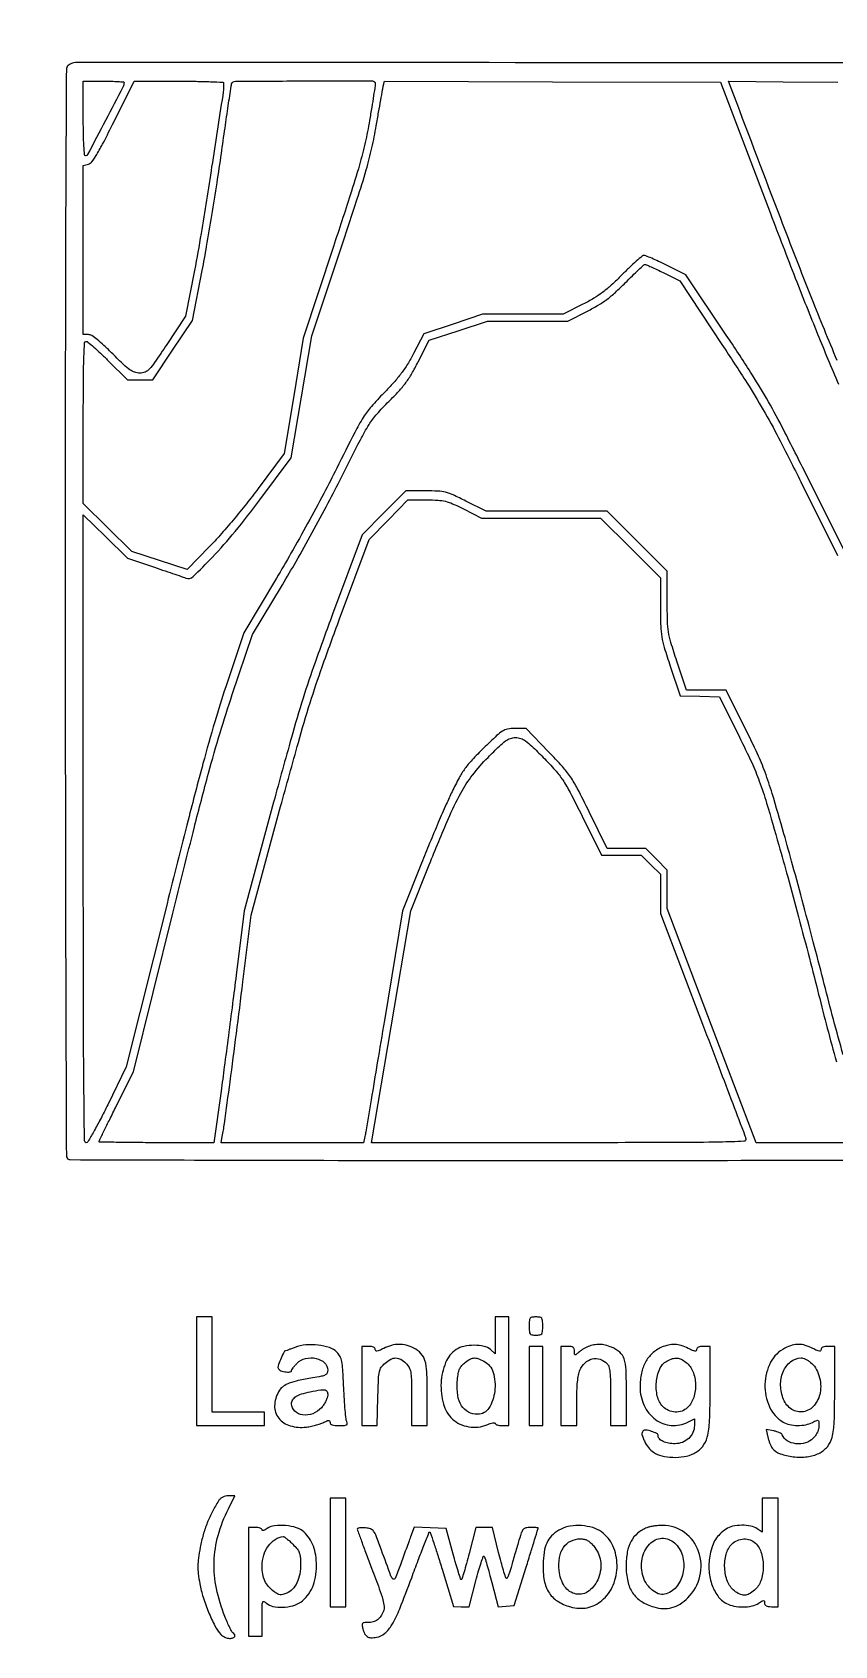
# Model space of a CAD drawing. Extents: x 56 to 1133, y 13 to 780.
# Drawn here: x 178.6 to 208.6, y 412.3 to 472.6 of the extents above; entities that cross this region are included whole.
import ezdxf

# ---------------------------------------------------------------- set-up
doc = ezdxf.new("R2010")
doc.units = 0
doc.header["$MEASUREMENT"] = 0

msp = doc.modelspace()

# ---------------------------------------------------------------- linework, layer by layer
for points in [[(563.623791, 746.280965, 0.000024), (512.7183, 748.668533, -0.000001), (459.121102, 751.17978, -0.000001), (407.844657, 753.582407, -0.000001), (364.322196, 755.62181, -0.000003), (342.098843, 756.663341), (304.216786, 758.439), (214.179413, 758.439, 0.000047), (168.586009, 758.434684, 0.000234), (142.920928, 758.417802, 0.000007), (124.182622, 758.396437, 0.198612), (124.04052, 758.33748, 0.198833), (123.941681, 758.098964, 0.000007), (123.932666, 727.145607, 0.000007), (123.924542, 696.192175, 0.198977), (124.02325, 695.95379, -0.195999), (124.063995, 695.856961, -0.000177), (124.091413, 693.332839, -0.001513), (124.114673, 690.224487, -0.000576), (124.129, 685.89062), (124.1505, 675.9117), (358.825898, 675.890535, 0.000017), (481.082405, 675.883684, 0.000096)], [(597.152773, 709.532732, 0.000001), (644.775909, 711.772814, 0.02038)], [(546.558755, 675.894767, 0.000001), (593.453206, 675.911769, 0.256594)], [(114.327922, 505.159407, 0.000001), (108.775481, 472.363282, 0.000003), (103.245268, 439.696851, 0.041949)], [(529.032925, 286.436984, -0.000002), (529.83462, 265.012438, -0.000004), (530.769888, 240.009811, -0.000003), (531.839084, 211.4154, 0.000001), (532.991169, 180.601107, 0.000001), (534.178651, 148.843697, 0.000001), (535.23949, 120.47627, 0.000003), (535.941746, 101.701946, 0.000115)], [(340.916813, 486.835527, -0.000001), (340.895598, 462.377991, -0.192633)], [(1130.14234, 577.288816, 0.000001), (1112.945079, 577.188951, 0.000111)], [(593.378593, 696.469297, 0.000002), (562.930092, 696.495285, 0.000139)], [(659.5416, 273.9771, -0.000009), (659.54438, 420.999454, -0.000183)], [(340.275612, 460.29304, 0.000001), (337.392807, 449.674757, 0.000025)], [(528.70788, 577.073614, 0.000003), (528.686579, 549.005158, 0.000159)], [(308.265541, 303.202231, -0.000001), (310.164009, 315.537643, -0.000018)], [(106.310938, 453.620174, 0.000122), (109.387108, 471.851108, -0.000089), (111.518689, 484.488959, -0.000149), (113.319169, 495.132832, -0.000001), (114.957787, 504.802168, -0.185562)], [(164.467775, 529.474699, 0.000085), (145.286579, 520.224962, 0.000141), (129.126223, 512.422972, 0.000002), (114.458015, 505.336203, 0.10741)], [(478.976143, 642.156178, 0.000003), (460.681715, 642.17741, 0.000206)], [(214.577504, 614.410292, 0.000003), (199.03491, 617.486587, 0.000206)], [(321.234872, 387.4257), (331.297936, 424.538048, 0.000031), (335.156582, 438.772108, 0.000051), (338.404975, 450.762803), (341.355812, 461.659591, 0.06621), (341.361, 461.698598, -0.413751), (341.380839, 461.718469, -0.000002), (350.38024, 461.732641, -0.000245), (360.291398, 461.743336, -0.000147), (372.064797, 461.7468), (402.768594, 461.7468), (402.891952, 461.30265, -0.001526), (403.232355, 460.06236, -0.000038), (404.771147, 454.386117, -0.000039), (407.3347, 444.924004, -0.000004), (413.387069, 422.577), (422.906997, 387.4257)], [(406.87465, 449.277685, 0.000002), (404.013931, 459.83339, 0.00469)], [(659.189342, 332.340905, -0.000015), (659.196643, 226.03005, -0.00003)], [(200.220583, 545.94649, 0.000004), (214.85255, 553.017731, 0.07872)], [(94.757333, 450.12354, 0.000006), (94.838584, 435.235459, 0.13789)], [(115.009415, 504.854257), (129.664983, 511.920604, -0.000029), (145.785607, 519.692178, -0.000018), (164.9277, 528.918162, 0.000102), (184.076715, 538.151455, 0.000169)], [(208.98498, 453.2445), (207.53202, 456.148104, 0.002921), (206.648573, 457.888119, 0.011319), (206.070444, 458.950704, 0.012674), (205.477052, 459.926705, 0.004362), (204.57094, 461.308704), (203.062819, 463.5657), (202.331066, 463.92525, 0.005343), (202.042998, 464.062992, 0.007522), (201.783018, 464.179182, 0.004718), (201.563117, 464.271071, 0.096896), (201.492939, 464.2848, 0.176714), (201.426568, 464.260586, 0.005688), (201.207125, 464.071584, 0.010328), (200.951885, 463.837099, 0.006917), (200.669332, 463.558957, -0.01148), (200.273528, 463.17638, -0.024619), (199.947796, 462.904119, -0.027147), (199.617875, 462.681922, -0.017434), (199.21354, 462.459157), (198.474981, 462.0852), (196.96916, 462.0852), (195.463339, 462.0852), (194.36602, 461.7211), (193.2687, 461.356999), (192.88303, 460.618078, -0.01803), (192.658601, 460.223456, -0.023309), (192.423452, 459.879566, -0.021337), (192.140881, 459.536525, -0.01187), (191.76943, 459.142128, 0.015977), (191.303044, 458.638715, 0.038902), (191.002102, 458.232418, 0.02201), (190.682811, 457.669215, 0.002375), (190.008831, 456.3324, -0.006141), (189.525441, 455.391311, -0.003535), (188.921366, 454.269235, -0.003532), (188.298668, 453.150734, -0.005896), (187.756955, 452.219458), (186.53775, 450.179217), (185.861429, 448.158658, 0.009157), (185.451352, 446.854661, 0.005479), (185.009478, 445.291029, 0.003757), (184.455505, 443.182655, 0.001208), (183.664789, 440.0469), (182.144471, 433.9557), (181.450304, 432.53865, -0.005851), (181.176281, 431.995452, -0.009298), (180.927774, 431.537858, -0.003783), (180.707712, 431.156762, -0.265904), (180.646268, 431.1216, -0.410968), (180.580405, 431.186737, -0.000433), (180.557748, 433.402097, -0.00201), (180.54052, 436.627311, -0.000331), (180.5364, 442.858263), (180.5364, 454.594926), (181.36125, 453.783259), (182.1861, 452.971593), (183.2013, 452.628129, -0.00064), (183.601004, 452.49233, -0.000866), (183.961999, 452.368468, -0.000581), (184.26473, 452.263618, -0.009523), (184.365314, 452.226488, 0.291362), (184.639171, 452.280395, 0.012692), (185.359966, 453.003162, 0.017977), (186.20662, 453.963246, 0.01102), (187.137547, 455.151142), (188.311694, 456.719384), (188.694798, 459.000442), (189.077902, 461.2815), (190.173874, 464.563561, 0.001949), (190.778488, 466.397946, 0.008581), (191.112219, 467.487112, 0.013765), (191.324304, 468.308657, 0.014212), (191.488357, 469.131961, -0.000698), (191.575146, 469.638587, -0.000943), (191.655139, 470.096512, -0.000634), (191.723495, 470.480665, -0.010318), (191.749282, 470.609192), (191.791695, 470.800083), (198.070451, 470.778392), (204.349206, 470.7567), (206.219067, 465.8499, 0.00219), (207.151278, 463.435475, 0.003325), (207.984772, 461.34563, 0.003737), (208.761615, 459.475055, 0.004493)], [(208.718039, 460.355952, -0.004917), (207.768553, 462.67661, -0.0034), (206.604867, 465.661523, -0.000991), (204.854027, 470.271747), (204.653856, 470.801993), (206.695035, 470.779347), (208.736215, 470.7567)], [(208.938658, 434.405402, -0.002739), (208.577137, 435.729723, -0.00283), (208.234144, 437.0436, 0.001833), (207.873269, 438.437345, 0.001284), (207.456955, 440.004864, 0.001295), (207.050419, 441.504341, 0.002704), (206.724495, 442.6695, 0.00281), (206.285986, 444.173026, 0.01534), (206.01943, 444.977173, 0.020602), (205.738508, 445.656806, 0.007807), (205.292873, 446.58225), (204.561859, 448.0416), (203.819645, 448.0416), (203.077432, 448.0416), (202.720316, 449.123655, -0.006754), (202.502563, 449.814668, -0.033113), (202.411053, 450.213458, -0.033104), (202.372981, 450.620883, -0.006748), (202.3632, 451.345581), (202.3632, 452.485451), (201.241116, 453.605225), (200.119032, 454.725), (197.855425, 454.725), (195.591819, 454.725), (194.8338, 455.1057, 0.009035), (194.356933, 455.334503, 0.045277), (194.077819, 455.432859, 0.049775), (193.797326, 455.474918, 0.012343), (193.332253, 455.4864), (192.588726, 455.4864), (191.774695, 454.66155), (190.960664, 453.8367), (189.856756, 450.8757, 0.003755), (189.199348, 449.071054, 0.009335), (188.753021, 447.738357, 0.007834), (188.314271, 446.261757, 0.001995), (187.650027, 443.8539), (186.547208, 439.7931), (186.248285, 437.382, -0.000914), (186.114455, 436.318462, -0.000629), (185.959088, 435.113795, -0.000634), (185.806677, 433.955144, -0.001296), (185.683548, 433.04625), (185.417733, 431.1216), (183.273166, 431.1216, -0.001894), (182.450834, 431.124716, -0.003159), (181.758566, 431.134336, -0.000402), (181.14596, 431.147214, -0.407836), (181.1286, 431.164957, -0.112879), (181.13604, 431.197494, -0.000371), (181.316721, 431.571194, -0.002034), (181.523508, 431.993688, -0.00127), (181.769013, 432.487006), (182.409426, 433.765698), (183.881366, 439.698099, -0.001171), (184.689622, 442.923314, -0.004445), (185.217232, 444.932665, -0.006796), (185.649607, 446.44048, -0.007727), (186.105621, 447.8724), (186.857937, 450.1143), (187.97938, 451.9755, 0.006583), (188.486781, 452.843249, 0.003561), (189.08947, 453.923679, 0.003546), (189.687602, 455.032706, 0.005585), (190.183614, 455.994, -0.002148), (190.891812, 457.389989, -0.02135), (191.215952, 457.960781, -0.040543), (191.512118, 458.358393, -0.018587), (191.957135, 458.8281, 0.012607), (192.329148, 459.211464, 0.026837), (192.592531, 459.529614, 0.027806), (192.814586, 459.866892, 0.014572), (193.054461, 460.3086), (193.461056, 461.1123), (194.552683, 461.47185), (195.644311, 461.8314), (197.144246, 461.8314), (198.644181, 461.8314), (199.38274, 462.20531, 0.017135), (199.781002, 462.424393, 0.026298), (200.10811, 462.643301, 0.024603), (200.425477, 462.906064, 0.012778), (200.796115, 463.26281, -0.004434), (201.059389, 463.524819, -0.006889), (201.291514, 463.745596, -0.002623), (201.493299, 463.930333, -0.186125), (201.534966, 463.9464, -0.102906), (201.57919, 463.937201, -0.002793), (201.76105, 463.856908, -0.005682), (201.974127, 463.758485, -0.003851), (202.214692, 463.641748), (202.830384, 463.337095), (204.408162, 460.955698, -0.003943), (205.345336, 459.516667, -0.011879), (205.95315, 458.515463, -0.011354), (206.527116, 457.462695, -0.003353), (207.358567, 455.8248), (208.731194, 453.0753)], [(312.264289, 329.18101, -0.000011), (314.752336, 345.3372)], [(209.626754, 431.1216), (207.656306, 431.1216), (205.685859, 431.1216), (204.022857, 435.49965), (202.359855, 439.8777), (202.361528, 440.593894), (202.3632, 441.310088), (201.96453, 441.714844), (201.565861, 442.1196), (200.841468, 442.1196), (200.117075, 442.1196), (199.442387, 443.49435, 0.005392), (199.010507, 444.350875, 0.029172), (198.744564, 444.798452, 0.03448), (198.447118, 445.179034, 0.009429), (197.926785, 445.73625), (197.085869, 446.6034), (196.668041, 446.6034, 0.042868), (196.397132, 446.58013, 0.097843), (196.206408, 446.506937, 0.048671), (195.987219, 446.337257, 0.004633), (195.498227, 445.867543, 0.01031), (195.065741, 445.426514, 0.031976), (194.800238, 445.105524, 0.033181), (194.583041, 444.759707, 0.011781), (194.317944, 444.238993, 0.008342), (194.105721, 443.777056, 0.002701), (193.806819, 443.086652, 0.002692), (193.482725, 442.315348, 0.003021), (193.179387, 441.5697), (192.46913, 439.7931), (191.789239, 435.69, -0.000209), (191.525193, 434.100619, -0.000321), (191.294968, 432.723845, -0.000104), (191.094552, 431.53156, -0.009176), (191.061352, 431.35425), (191.013356, 431.1216), (188.348456, 431.1216), (185.683556, 431.1216), (185.730675, 431.35425, 0.015953), (185.812466, 431.836732, 0.000833), (186.022977, 433.394095, 0.001357), (186.259339, 435.202331, 0.001126), (186.501358, 437.1282), (186.80928, 439.6239), (187.9127, 443.6847, -0.002007), (188.575516, 446.08586, -0.007752), (189.015928, 447.567925, -0.009228), (189.463393, 448.905589, -0.003773), (190.118352, 450.7065), (191.220583, 453.6675), (191.946778, 454.40775), (192.672972, 455.148), (193.374564, 455.148, -0.013364), (193.800759, 455.136606, -0.047015), (194.071799, 455.096359, -0.044806), (194.337087, 455.005217, -0.01135), (194.7492, 454.8096), (195.422244, 454.4712), (197.643738, 454.4712), (199.865232, 454.4712), (200.987316, 453.351425), (202.1094, 452.231651), (202.1094, 451.128195, 0.007244), (202.119565, 450.426607, 0.034056), (202.158613, 450.025562, 0.032904), (202.252214, 449.627474, 0.006467), (202.476191, 448.92742), (202.842983, 447.8301), (203.577203, 447.805639), (204.311424, 447.781177), (205.060419, 446.282839, -0.007529), (205.520779, 445.326155, -0.020849), (205.805933, 444.635876, -0.015352), (206.076505, 443.817631, -0.002634), (206.534053, 442.2465, -0.002905), (206.866297, 441.056695, -0.001484), (207.27027, 439.559393, -0.001475), (207.677458, 438.013867, -0.002215), (208.022746, 436.6629, 0.002933), (208.346077, 435.405367, 0.002889), (208.685727, 434.145389, 0.002839)]]:
    msp.add_lwpolyline(points, format="xyb")
for points in [[(179.96112, 471.37428, 0.1975), (179.903033, 471.235117, 0.000132), (179.881231, 467.02148, 0.00103), (179.864622, 461.196331, 0.000214), (179.860895, 450.96453, 0.00031), (179.866226, 443.170101, 0.000513), (179.881556, 436.590745, 0.00002), (179.901746, 430.645003, 0.141504), (179.929409, 430.550436, 0.25591), (180.043326, 430.487608, 0.00006), (186.24652, 430.470083, 0.000717), (194.979104, 430.458986, 0.00013), (211.208963, 430.465836), (242.4213, 430.4871), (242.442623, 450.866823, 0.000232), (242.448333, 460.689011, 0.000929), (242.437849, 466.705229, 0.000102), (242.420678, 471.218369, 0.173901), (242.368814, 471.361173, 0.223048), (242.11502, 471.480394, 0.00001), (211.17513, 471.487489, 0.00001), (180.248614, 471.493336, 0.198956)], [(191.4498, 470.704758, -0.037994), (191.444504, 470.635168, -0.000667), (191.386876, 470.26205, -0.001677), (191.31768, 469.827548, -0.001117), (191.235592, 469.330008, -0.014624), (191.072128, 468.502363, -0.01367), (190.857342, 467.666699, -0.008337), (190.515449, 466.543952, -0.001822), (189.887637, 464.6232), (188.75389, 461.1969), (188.40112, 459.0396), (188.04835, 456.8823), (187.070912, 455.571, -0.008203), (186.635294, 455.006171, -0.005992), (186.133786, 454.392736, -0.006056), (185.644382, 453.822706, -0.013282), (185.25327, 453.401288), (184.413067, 452.542876), (183.384183, 452.882352), (182.3553, 453.221829), (181.44585, 454.120022), (180.5364, 455.018214), (180.5364, 458.044107, -0.001404), (180.540777, 459.602858, -0.007484), (180.558302, 460.454175, -0.005241), (180.584061, 461.013339, -0.397756), (180.644018, 461.07, -0.17547), (180.711106, 461.045708, -0.005832), (180.930161, 460.858764, -0.010452), (181.185075, 460.626454, -0.007016), (181.467, 460.3509), (182.182364, 459.6318), (182.65751, 459.6318), (183.132656, 459.6318), (183.872827, 460.742921), (184.612999, 461.854043), (184.979873, 463.725071, 0.005251), (185.145358, 464.618631, 0.002452), (185.34192, 465.779597, 0.002429), (185.536246, 466.999601, 0.003398), (185.697188, 468.0918, -0.000686), (185.833934, 469.056044, -0.001073), (185.954537, 469.885452, -0.000276), (186.061865, 470.609847, -0.039871), (186.081159, 470.69325, -0.32535), (186.222118, 470.797033, -0.000854), (188.78259, 470.806894, -0.000815), (191.346462, 470.808211, -0.413887)], [(182.0592, 470.755705, -0.120106), (182.016269, 470.579562, -0.001024), (181.366113, 469.331281, -0.000545), (180.694698, 468.051998, -0.278478), (180.620502, 468.0072, -0.390457), (180.582818, 468.041921, -0.005402), (180.558824, 468.379392, -0.010533), (180.541684, 468.817409, -0.004511), (180.5364, 469.4031), (180.5364, 470.799), (181.2978, 470.799, -0.00533), (181.589751, 470.795888, -0.00887), (181.835539, 470.786282, -0.00313), (182.042888, 470.773189, -0.394053)], [(185.7816, 470.728104, -0.038059), (185.746231, 470.264123, -0.00058), (185.334146, 467.597507, -0.001578), (184.937419, 465.101693, -0.008131), (184.690881, 463.723844), (184.357488, 462.020788), (183.652494, 460.955318, -0.003348), (183.201489, 460.283525, -0.039086), (183.003911, 460.037219, -0.106263), (182.845025, 459.927379, -0.096804), (182.649532, 459.887724, -0.082045), (182.459041, 459.9178, -0.073998), (182.280777, 460.007914, -0.037113), (182.051114, 460.197449, -0.005962), (181.6362, 460.6047, 0.00873), (181.308314, 460.922987, 0.020763), (181.051048, 461.144814, 0.024569), (180.85119, 461.28777, 0.143928), (180.728618, 461.3238), (180.5364, 461.3238), (180.5364, 464.487129), (180.5364, 467.650457), (180.726795, 467.698243, 0.173933), (180.85419, 467.783602, 0.023293), (181.036638, 468.056403, 0.016485), (181.286794, 468.503697, 0.003822), (181.676666, 469.272515), (182.436143, 470.799), (184.108872, 470.799, -0.003972), (184.75027, 470.793904, -0.006617), (185.290236, 470.778174, -0.001753), (185.754211, 470.756879, -0.399826)], [(197.725679, 445.52475, -0.013163), (198.172513, 445.047811, -0.035295), (198.456138, 444.67928, -0.026117), (198.728984, 444.216952, -0.004686), (199.183736, 443.32515), (199.910741, 441.8658), (200.647318, 441.8658), (201.383896, 441.8658), (201.746648, 441.509786), (202.1094, 441.153771), (202.1094, 440.419349), (202.1094, 439.684927), (203.685084, 435.551313, -0.000293), (204.292091, 433.956093, -0.000465), (204.810126, 432.588459, -0.000096), (205.264739, 431.384186, -0.021741), (205.302351, 431.26965, -0.483424), (205.232038, 431.172558, -0.005551), (204.319833, 431.143071, -0.004935), (202.711137, 431.124825, -0.000368), (198.323906, 431.1216), (191.303878, 431.1216), (192.040485, 435.45735), (192.777091, 439.7931), (193.468608, 441.511053, -0.005043), (194.182422, 443.234017, -0.024448), (194.644401, 444.186152, -0.039078), (195.086731, 444.863145, -0.030538), (195.664571, 445.52475, -0.00576), (196.089302, 445.945173, -0.036471), (196.322571, 446.140012, -0.073425), (196.502813, 446.233019, -0.082634), (196.695, 446.265, -0.082641), (196.887193, 446.233015, -0.073389), (197.067482, 446.139994, -0.036457), (197.300835, 445.945141, -0.00576)], [(195.9336, 423.917488), (195.9336, 423.227576), (195.755341, 423.388738, 0.132449), (195.518045, 423.509786, 0.051836), (195.149359, 423.548552, 0.051289), (194.766281, 423.50961, 0.094915), (194.478404, 423.390247, 0.152215), (194.079403, 422.903209, 0.082841), (193.909879, 422.141353, 0.081528), (193.996203, 421.352925, 0.137783), (194.338716, 420.788708, 0.079321), (194.611073, 420.605145, 0.067973), (194.941846, 420.503186, 0.067025), (195.292414, 420.492871, 0.072965), (195.622582, 420.577214, -0.020799), (195.741899, 420.621336, -0.038578), (195.842238, 420.64541, -0.053415), (195.912625, 420.649047, -0.398166), (195.9336, 420.626883, 0.262853), (195.951042, 420.595997, 0.059138), (196.008154, 420.570183, 0.046655), (196.090165, 420.552435, 0.029979), (196.1874, 420.5466), (196.4412, 420.5466), (196.4412, 422.577), (196.4412, 424.6074), (196.1874, 424.6074), (195.9336, 424.6074)], [(197.2026, 424.269, 0.015744), (197.209097, 424.062714, 0.14616), (197.239612, 423.97995, 0.200505), (197.306173, 423.940814, 0.033956), (197.4564, 423.9306, 0.033956), (197.606627, 423.940814, 0.200505), (197.673187, 423.97995, 0.14616), (197.703703, 424.062714, 0.015744), (197.7102, 424.269, 0.015744), (197.703703, 424.475286, 0.14616), (197.673187, 424.55805, 0.200505), (197.606627, 424.597186, 0.033956), (197.4564, 424.6074, 0.033956), (197.306173, 424.597186, 0.200505), (197.239612, 424.55805, 0.14616), (197.209097, 424.475286, 0.015744)], [(188.4465, 423.468008, -0.001416), (188.315427, 423.419216, -0.002191), (188.20193, 423.377897, -0.000662), (188.103223, 423.342599, -0.068881), (188.089123, 423.339674, 0.270885), (188.043252, 423.308555, 0.006619), (187.932084, 423.067679, 0.011538), (187.833599, 422.832168, 0.093522), (187.812, 422.717703, 0.174477), (187.830266, 422.666952, 0.080396), (187.883815, 422.620043, 0.062324), (187.965183, 422.582285, 0.041085), (188.0658, 422.558954, 0.027005), (188.163083, 422.550005, 0.045215), (188.245046, 422.554323, 0.059863), (188.302146, 422.569671, 0.306224), (188.3196, 422.595498, -0.140374), (188.33115, 422.635828, -0.019453), (188.380599, 422.708613, -0.021028), (188.447739, 422.792031, -0.016413), (188.527255, 422.876945, -0.138458), (188.846862, 423.055818, -0.113734), (189.239379, 423.059183, -0.131797), (189.553329, 422.895735, -0.210193), (189.6732, 422.623187, -0.10952), (189.648599, 422.512223, -0.166011), (189.580731, 422.441579, -0.06906), (189.436322, 422.390737, -0.008226), (189.10215, 422.32849, 0.010481), (188.572441, 422.227346, 0.036118), (188.236748, 422.130148, 0.057883), (188.016796, 422.01851, 0.103115), (187.874612, 421.874776, 0.11879), (187.689968, 421.34946, 0.172168), (187.805535, 420.876109, 0.162827), (188.201936, 420.563653, 0.104896), (188.786832, 420.483807, 0.023021), (188.969517, 420.505721, 0.017505), (189.167139, 420.545869, 0.017804), (189.350135, 420.596719, 0.039044), (189.484782, 420.651232, -0.01067), (189.634957, 420.722189, -0.090827), (189.707075, 420.739754, -0.281971), (189.74336, 420.72031, -0.133078), (189.7578, 420.667016, 0.196987), (189.779946, 420.612986, 0.115306), (189.839977, 420.57508, 0.063419), (189.944965, 420.553037, 0.020073), (190.105251, 420.5466, 0.011448), (190.300203, 420.551064, 0.110382), (190.379685, 420.572691, 0.293202), (190.4048, 420.617086, 0.09244), (190.385824, 420.69465, -0.079056), (190.357388, 420.798815, -0.004597), (190.324514, 421.128021, -0.006883), (190.294251, 421.522495, -0.005004), (190.271023, 421.962056, 0.003764), (190.236448, 422.648654, 0.033857), (190.198756, 422.947343, 0.07733), (190.131825, 423.132092, 0.071182), (190.010473, 423.293711, 0.117031), (189.734272, 423.463667, 0.051954), (189.313737, 423.555415, 0.050008), (188.852486, 423.560514, 0.06768)], [(191.763788, 423.43212, -0.011329), (191.60111, 423.353773, -0.073194), (191.513779, 423.328657, -0.232671), (191.469061, 423.34364, -0.200185), (191.4498, 423.38982, 0.175381), (191.431992, 423.439028, 0.110913), (191.383075, 423.476635, 0.074017), (191.303405, 423.500125, 0.034754), (191.196, 423.5076), (190.9422, 423.5076), (190.9422, 422.0271), (190.9422, 420.5466), (191.2314, 420.5466), (191.520601, 420.5466), (191.54865, 421.611624, -0.003466), (191.571554, 422.299941, -0.041521), (191.604193, 422.563554, -0.10108), (191.674399, 422.726125, -0.063029), (191.814068, 422.880624, -0.055667), (192.028821, 423.027124, -0.123662), (192.219821, 423.074142, -0.130502), (192.403589, 423.02442, -0.065498), (192.595745, 422.876945, -0.069415), (192.714091, 422.720228, -0.086713), (192.773974, 422.548317, -0.036877), (192.798502, 422.271822, -0.003689), (192.8034, 421.607945), (192.8034, 420.5466), (193.0995, 420.5466), (193.3956, 420.5466), (193.394353, 421.70985, 0.009536), (193.377212, 422.560683, 0.061452), (193.30802, 422.98415, 0.120255), (193.157962, 423.243773, 0.085828), (192.886823, 423.444019, 0.052155), (192.604421, 423.550532, 0.066862), (192.329003, 423.584561, 0.066049), (192.051735, 423.54478, 0.049308)], [(199.40394, 423.497783, 0.025421), (199.312704, 423.45589, 0.016575), (199.211796, 423.398856, 0.016679), (199.116839, 423.336516, 0.030327), (199.04439, 423.278534, -0.01134), (198.951246, 423.198006, -0.253414), (198.917401, 423.191362, -0.31114), (198.897966, 423.216149, -0.015418), (198.8946, 423.325288, 0.068111), (198.882079, 423.416778, 0.17059), (198.844007, 423.471257, 0.126061), (198.771183, 423.499681, 0.030341), (198.6408, 423.5076), (198.387, 423.5076), (198.387, 422.0271), (198.387, 420.5466), (198.6831, 420.5466), (198.9792, 420.5466), (198.9792, 421.437617, -0.009299), (198.986756, 421.843858, -0.016521), (199.010242, 422.177708, -0.01976), (199.048164, 422.441485, -0.05342), (199.102008, 422.622555, -0.105037), (199.289744, 422.893995, -0.132268), (199.557876, 423.038186, -0.137578), (199.854015, 423.025429, -0.117767), (200.120799, 422.861515, -0.136534), (200.185148, 422.747549, -0.034681), (200.222123, 422.536315, -0.021119), (200.242716, 422.203079, -0.004872), (200.2482, 421.640357), (200.2482, 420.5466), (200.5443, 420.5466), (200.8404, 420.5466), (200.8404, 421.754476, 0.009342), (200.824024, 422.630837, 0.069236), (200.751263, 423.040874, 0.137977), (200.587879, 423.285902, 0.078335), (200.282161, 423.474237, 0.037506), (200.048099, 423.55201, 0.05481), (199.833103, 423.581501, 0.056925), (199.623023, 423.563194, 0.044776)], [(202.1517, 423.472775, 0.079751), (201.802062, 423.245002, 0.08452), (201.54943, 422.923225, 0.07551), (201.398356, 422.504452, 0.048911), (201.348, 421.990919, 0.108368), (201.499969, 421.297981, 0.126382), (201.924378, 420.776593, 0.138537), (202.514727, 420.553829, 0.141623), (203.128801, 420.675673), (203.3784, 420.804745), (203.3784, 420.544927, -0.107354), (203.322826, 420.289076, -0.097896), (203.165128, 420.069553, -0.094883), (202.930872, 419.921549, -0.093844), (202.657584, 419.8698, -0.042273), (202.410467, 419.89073, -0.066048), (202.206858, 419.953913, -0.088934), (202.071791, 420.048355, -0.19834), (202.0248, 420.162155, 0.280075), (201.971767, 420.249404, 0.042024), (201.774222, 420.331643, 0.042202), (201.563057, 420.380225, 0.236036), (201.456197, 420.344597, 0.265091), (201.419867, 420.211847, 0.052732), (201.509082, 419.972279, 0.051056), (201.664916, 419.725851, 0.078133), (201.849688, 419.554082, 0.089126), (202.160623, 419.417009, 0.051061), (202.568078, 419.361501, 0.049936), (202.992274, 419.389719, 0.069324), (203.355197, 419.503832, 0.110388), (203.67566, 419.754065, 0.110298), (203.859216, 420.116991, 0.053194), (203.946556, 420.7268, 0.0087), (203.968742, 421.92135), (203.9706, 423.5076), (203.7168, 423.5076, 0.034754), (203.609395, 423.500125, 0.074017), (203.529725, 423.476635, 0.110913), (203.480808, 423.439028, 0.175381), (203.463, 423.38982, -0.200185), (203.443739, 423.34364, -0.232671), (203.399021, 423.328657, -0.073194), (203.31169, 423.353773, -0.011329), (203.149012, 423.43212, 0.041927), (202.885961, 423.539534, 0.065877), (202.645789, 423.581332, 0.067716), (202.407819, 423.55878, 0.047165)], [(206.764086, 423.444019, 0.158501), (206.228177, 422.9139, 0.112964), (206.016572, 422.090236, 0.112101), (206.183793, 421.251425, 0.154358), (206.690853, 420.680641, 0.08173), (206.931304, 420.585977, 0.050407), (207.234126, 420.552154, 0.049904), (207.542151, 420.57971, 0.073097), (207.79875, 420.669004, -0.012291), (207.950464, 420.743461, -0.240839), (208.000933, 420.741389, -0.255922), (208.026956, 420.699511, -0.013731), (208.0314, 420.537737, -0.059213), (208.017326, 420.419312, -0.046842), (207.97548, 420.29722, -0.045109), (207.909505, 420.180361, -0.04535), (207.823745, 420.077455, -0.124514), (207.532306, 419.903689, -0.100146), (207.167741, 419.870692, -0.109432), (206.844485, 419.980462, -0.176004), (206.664204, 420.204774, 0.17332), (206.635472, 420.240906, 0.033258), (206.560386, 420.280887, 0.031883), (206.462088, 420.31778, 0.024651), (206.35109, 420.345651), (206.06668, 420.402334), (206.128209, 420.114917, 0.020682), (206.158817, 419.996162, 0.019064), (206.199858, 419.877015, 0.019459), (206.244603, 419.773718, 0.057976), (206.285719, 419.708645, 0.137732), (206.58511, 419.495932, 0.057789), (207.070823, 419.382954, 0.056104), (207.598184, 419.382428, 0.088278), (208.0314, 419.510381, 0.100347), (208.349518, 419.758969, 0.116147), (208.525431, 420.100026, 0.053724), (208.605227, 420.676302, 0.007542), (208.623469, 421.87905), (208.6236, 423.5076), (208.3698, 423.5076, 0.034754), (208.262395, 423.500125, 0.074017), (208.182725, 423.476635, 0.110913), (208.133808, 423.439028, 0.175381), (208.116, 423.38982, -0.200185), (208.096739, 423.34364, -0.232671), (208.052021, 423.328657, -0.073194), (207.96469, 423.353773, -0.011329), (207.802012, 423.43212, 0.04237), (207.524661, 423.545087, 0.072788), (207.278631, 423.58398, 0.07405), (207.034715, 423.55051, 0.045377)], [(195.507755, 422.959171, -0.204576), (195.855205, 422.538159, -0.100576), (195.915915, 421.833156, -0.109898), (195.697789, 421.203525, -0.260243), (195.278791, 420.9696, -0.121006), (194.930792, 421.055072, -0.132146), (194.675291, 421.290461, -0.104134), (194.533059, 421.672903, -0.055242), (194.513684, 422.180327, -0.016156), (194.542633, 422.456289, -0.056516), (194.586782, 422.629378, -0.076293), (194.660487, 422.75963, -0.048337), (194.781389, 422.885862, -0.040413), (194.968423, 423.022112, -0.112525), (195.121486, 423.073634, -0.10865), (195.285019, 423.054601, -0.036249)], [(203.068852, 422.910864, -0.132112), (203.322544, 422.571247, -0.087423), (203.421961, 422.09183, -0.085739), (203.351912, 421.598301, -0.118892), (203.119751, 421.218551, -0.114171), (202.915847, 421.09127, -0.094312), (202.661648, 421.054769, -0.091926), (202.40615, 421.114265, -0.101467), (202.198949, 421.260432, -0.133216), (201.993163, 421.646877, -0.078334), (201.957303, 422.172667, -0.081015), (202.083117, 422.665542, -0.166946), (202.348904, 422.955202, -0.04026), (202.560791, 423.049072, -0.099846), (202.728149, 423.072234, -0.104658), (202.886524, 423.028392, -0.047009)], [(207.721855, 422.910861, -0.091295), (207.902887, 422.705367, -0.059117), (208.033029, 422.415514, -0.056704), (208.096156, 422.088388, -0.065793), (208.079039, 421.772008, -0.128543), (207.856386, 421.300446, -0.175289), (207.453463, 421.066025, -0.191727), (207.02141, 421.153148, -0.150414), (206.712938, 421.523592, -0.09358), (206.60091, 422.051361, -0.10518), (206.697278, 422.560546, -0.123035), (206.973436, 422.930316, -0.162047), (207.364341, 423.078874, -0.090958), (207.431848, 423.069393, -0.0296), (207.525725, 423.031882, -0.028385), (207.627256, 422.976932, -0.028429)], [(189.6732, 421.690035, -0.082172), (189.656797, 421.590901, -0.033363), (189.604015, 421.464175, -0.031886), (189.527813, 421.332644, -0.035105), (189.437678, 421.216275, -0.117811), (189.115328, 420.992394, -0.125226), (188.734085, 420.945128, -0.158676), (188.437393, 421.084999, -0.206756), (188.3196, 421.357682, -0.136074), (188.362115, 421.51101, -0.114484), (188.479694, 421.632522, -0.071207), (188.690415, 421.729597, -0.023629), (189.021487, 421.811414, -0.00762), (189.415288, 421.882988, -0.087393), (189.57222, 421.881451, -0.2515), (189.646407, 421.821836, -0.100612)], [(185.591863, 417.73365, 0.026341), (185.362737, 417.339811, 0.024628), (185.1706, 416.91527, 0.024174), (185.017948, 416.46581, 0.023183), (184.906938, 415.997431, 0.011343), (184.839561, 415.589453, 0.032557), (184.8178, 415.303286, 0.033554), (184.833677, 415.021491, 0.012669), (184.892175, 414.630997, 0.033056), (185.015138, 414.128803, 0.02194), (185.21867, 413.571375, 0.021792), (185.45532, 413.065472, 0.060425), (185.677312, 412.74225, 0.063764), (185.741821, 412.685566, 0.042674), (185.827762, 412.63769, 0.042642), (185.920688, 412.605055, 0.063209), (186.006212, 412.5942, 0.070407), (186.12779, 412.611405, 0.189864), (186.195686, 412.663712, 0.275892), (186.195736, 412.732451, 0.120465), (186.129298, 412.799953, -0.132549), (186.090192, 412.841624, -0.007838), (186.01036, 412.997078, -0.011376), (185.921378, 413.188069, -0.008114), (185.830144, 413.405664, -0.044462), (185.512689, 414.462062, -0.058832), (185.426951, 415.46205, -0.059795), (185.576471, 416.441759, -0.04806), (185.959203, 417.43755), (186.202028, 417.924), (185.959244, 417.924, 0.054454), (185.846741, 417.911711, 0.065203), (185.746627, 417.875414, 0.066839), (185.661181, 417.8155, 0.061632)], [(205.9164, 417.200103), (205.9164, 416.560806), (205.728376, 416.692503, 0.108295), (205.490104, 416.791915, 0.047858), (205.148394, 416.820641, 0.047801), (204.805033, 416.783656, 0.101538), (204.560474, 416.678752, 0.039018), (204.330642, 416.490762, 0.061251), (204.169414, 416.293355, 0.057738), (204.054712, 416.054174, 0.030591), (203.966682, 415.736903, 0.06493), (203.921862, 415.176525, 0.067355), (204.023654, 414.630697, 0.07439), (204.250806, 414.180606, 0.119985), (204.573062, 413.900193, 0.072128), (204.858803, 413.801283, 0.049001), (205.202114, 413.769846, 0.049969), (205.53361, 413.805272, 0.093704), (205.781717, 413.90818, -0.008639), (205.914028, 413.991642, -0.129045), (205.965964, 414.007073, -0.358104), (205.992874, 413.986377, -0.056919), (206.001, 413.91523, 0.130812), (206.017254, 413.854166, 0.14007), (206.061438, 413.811136, 0.091091), (206.138765, 413.786181, 0.032632), (206.2548, 413.7786), (206.5086, 413.7786), (206.5086, 415.809), (206.5086, 417.8394), (206.2125, 417.8394), (205.9164, 417.8394)], [(187.41015, 416.698318, -0.029443), (187.337044, 416.651795, -0.065164), (187.275715, 416.62746, -0.134782), (187.236176, 416.628266, -0.332079), (187.2198, 416.650203, 0.246471), (187.201792, 416.684515, 0.066476), (187.145246, 416.71334, 0.05126), (187.063217, 416.733086, 0.033463), (186.966, 416.7396), (186.7122, 416.7396), (186.7122, 414.7092), (186.7122, 412.6788), (186.966, 412.6788), (187.2198, 412.6788), (187.2198, 413.368712, -0.002849), (187.222395, 413.824049, -0.070645), (187.241427, 413.947923, -0.44717), (187.289861, 413.970506, -0.082905), (187.383532, 413.910449, 0.136644), (187.623017, 413.790613, 0.0559), (187.988739, 413.761047, 0.054734), (188.369664, 413.814874, 0.092523), (188.661217, 413.95009, 0.071532), (188.913911, 414.191034, 0.064261), (189.099448, 414.501943, 0.058583), (189.212374, 414.876732, 0.043934), (189.2502, 415.306394, 0.035635), (189.221862, 415.703494, 0.053282), (189.136227, 416.040352, 0.058547), (188.989496, 416.327526, 0.056882), (188.778975, 416.575966, 0.115971), (188.508336, 416.732104, 0.050849), (188.099396, 416.811073, 0.050917), (187.687495, 416.805884, 0.128518)], [(190.776181, 416.681257, 0.075845), (190.78647, 416.62991, 0.000563), (190.935214, 416.222793, 0.002103), (191.10829, 415.756801, 0.001345), (191.313103, 415.2168, -0.003477), (191.599871, 414.450887, -0.02013), (191.732036, 414.03978, -0.038478), (191.783003, 413.7802, -0.128003), (191.75934, 413.6094, -0.052528), (191.655625, 413.418299, -0.086596), (191.527377, 413.287347, -0.091393), (191.367676, 413.212008, -0.064718), (191.170659, 413.1864, 0.022933), (191.026435, 413.179782, 0.201677), (190.97126, 413.150371, 0.210196), (190.954954, 413.091151, 0.025065), (190.982036, 412.954597, 0.054524), (191.051169, 412.768019, 0.137318), (191.147676, 412.661626, 0.133789), (191.287167, 412.619216, 0.050614), (191.4921, 412.633995, 0.136895), (191.80432, 412.782982, 0.079962), (192.071358, 413.103985, 0.038575), (192.364522, 413.699903, 0.006842), (192.810464, 414.86206, -0.002115), (193.054227, 415.515735, -0.003476), (193.266635, 416.066438, -0.000527), (193.458114, 416.551281, -0.29586), (193.482305, 416.56849, -0.333633), (193.505424, 416.552637, -0.000863), (193.637304, 416.159924, -0.004561), (193.783031, 415.709853, -0.002768), (193.947605, 415.174945), (194.3685, 413.77949), (194.666381, 413.779045), (194.964262, 413.7786), (195.212543, 414.751008, -0.006436), (195.311712, 415.11955, -0.011515), (195.404021, 415.419277, -0.006407), (195.485936, 415.654885, -0.57156), (195.515731, 415.660458, -0.104284), (195.544643, 415.608695, -0.002578), (195.624386, 415.34759, -0.005462), (195.713382, 415.038477, -0.003679), (195.808515, 414.683783), (196.046392, 413.770067), (196.344626, 413.795483), (196.64286, 413.8209), (197.090892, 415.2591, 0.000329), (197.262743, 415.81203, 0.000538), (197.40762, 416.281042, 0.000047), (197.537026, 416.701715, 0.062409), (197.539962, 416.71845, 0.400951), (197.532608, 416.726944, 0.005229), (197.456136, 416.733387, 0.011512), (197.363444, 416.73808, 0.00689), (197.25314, 416.7396, 0.049644), (197.076551, 416.722023, 0.17516), (196.980557, 416.663799, 0.08885), (196.908914, 416.533138, 0.007628), (196.792507, 416.16855, 0.001972), (196.718638, 415.92088, 0.001495), (196.639504, 415.648678, 0.001512), (196.566778, 415.392786, 0.003526), (196.514264, 415.200671, -0.015082), (196.469626, 415.051057, -0.026595), (196.422614, 414.931017, -0.026891), (196.378829, 414.846961, -0.419959), (196.350372, 414.839949, -0.180638), (196.321108, 414.877671, -0.002916), (196.241209, 415.139157, -0.007213), (196.153612, 415.448096, -0.004672), (196.060791, 415.807828), (195.82963, 416.7396), (195.518453, 416.7396), (195.207276, 416.7396), (194.958869, 415.7667, -0.004193), (194.86029, 415.393688, -0.006865), (194.769803, 415.079589, -0.001943), (194.687228, 414.810844, -0.328287), (194.664067, 414.7938, -0.324464), (194.640702, 414.810746, -0.002003), (194.556053, 415.073377, -0.006961), (194.463062, 415.38065, -0.004257), (194.361509, 415.74555), (194.105346, 416.6973), (193.505021, 416.721988), (192.904696, 416.746676), (192.768615, 416.383588, 0.001423), (192.699839, 416.198479, 0.00048), (192.600641, 415.928347, 0.000478), (192.491526, 415.629441, 0.000548), (192.38788, 415.3437, -0.007439), (192.195014, 414.83401, -0.500434), (192.117547, 414.812888, -0.139935), (192.036023, 414.924485, -0.001298), (191.681981, 415.8936, 0.004703), (191.485289, 416.420837, 0.064983), (191.388518, 416.599562, 0.155804), (191.275087, 416.683249, 0.0605), (191.081867, 416.723557, 0.020724), (190.963682, 416.728685, 0.034871), (190.864664, 416.721962, 0.040304), (190.793757, 416.70625, 0.342113)], [(198.393014, 416.680792, 0.057461), (198.094992, 416.477204, 0.08784), (197.898302, 416.234698, 0.077201), (197.781184, 415.915959, 0.035411), (197.724852, 415.47562, 0.049691), (197.752958, 414.820207, 0.099553), (197.925389, 414.333693, 0.113877), (198.253029, 413.992976, 0.078951), (198.742717, 413.773937, 0.050761), (199.070706, 413.720468, 0.064859), (199.375884, 413.741673, 0.066799), (199.658382, 413.839165, 0.058516), (199.919348, 414.011116, 0.119333), (200.341844, 414.586041, 0.100885), (200.488487, 415.328045, 0.103741), (200.332334, 416.051041, 0.133933), (199.904041, 416.574501, 0.083903), (199.576691, 416.73318, 0.053481), (199.159164, 416.807902, 0.053566), (198.736277, 416.792332, 0.085378)], [(201.60354, 416.729783, 0.079718), (201.25554, 416.521782, 0.09382), (201.012686, 416.225046, 0.080772), (200.871605, 415.823134, 0.044127), (200.825471, 415.3014, 0.05286), (200.88633, 414.72735, 0.095706), (201.070554, 414.294128, 0.103088), (201.391426, 413.981467, 0.069083), (201.858894, 413.767618, 0.062956), (202.206506, 413.709611, 0.074748), (202.537004, 413.745984, 0.073513), (202.846491, 413.878879, 0.058327), (203.13228, 414.104774, 0.139585), (203.584382, 414.916794, 0.141852), (203.537105, 415.839654, 0.151526), (203.013339, 416.552353, 0.163096), (202.194, 416.817446, 0.018536), (202.032864, 416.809786, 0.015707), (201.863514, 416.790057, 0.015993), (201.710257, 416.762269, 0.042095)], [(188.37036, 416.11356, -0.025725), (188.527999, 415.938808, -0.076646), (188.609186, 415.800094, -0.072706), (188.647079, 415.639257, -0.021559), (188.658, 415.386096, -0.044116), (188.623744, 414.998596, -0.065805), (188.520822, 414.674811, -0.078419), (188.356075, 414.431768, -0.106872), (188.139076, 414.28151, -0.030691), (187.992152, 414.230965, -0.100834), (187.890319, 414.223929, -0.098473), (187.792505, 414.257248, -0.028492), (187.658562, 414.34531, -0.054878), (187.458844, 414.530701, -0.071131), (187.323967, 414.740706, -0.06627), (187.24721, 414.991916, -0.04046), (187.221363, 415.3014, -0.074703), (187.280229, 415.69983, -0.082457), (187.453243, 416.048726, -0.092025), (187.71002, 416.293939, -0.126773), (188.01081, 416.395838, -0.172801), (188.052702, 416.384343, -0.013893), (188.146091, 416.315131, -0.017466), (188.254939, 416.223354, -0.01249)], [(199.602813, 416.06031, -0.062695), (199.780129, 415.786262, -0.073416), (199.872299, 415.4909, -0.072235), (199.875965, 415.177562, -0.058138), (199.79296, 414.850667, -0.134407), (199.441719, 414.370971, -0.217904), (198.95973, 414.251762, -0.2036), (198.529256, 414.538959, -0.121834), (198.321877, 415.12846, -0.063536), (198.337062, 415.616413, -0.108419), (198.485397, 415.994359, -0.130261), (198.754361, 416.231084, -0.116186), (199.117404, 416.3166, -0.053038), (199.255356, 416.301925, -0.068566), (199.374884, 416.258448, -0.061989), (199.4869, 416.180223, -0.03448)], [(202.68623, 416.118282, -0.131506), (202.947722, 415.620758, -0.111077), (202.948407, 415.024422, -0.118026), (202.697894, 414.512455, -0.161937), (202.266505, 414.242187, -0.161268), (202.029315, 414.261487, -0.082382), (201.774243, 414.423317, -0.073775), (201.558844, 414.682313, -0.081606), (201.437018, 414.98415, -0.116053), (201.443835, 415.645798, -0.149159), (201.753778, 416.165792, -0.200337), (202.227155, 416.334155, -0.195342)], [(205.658138, 416.151862, -0.124594), (205.884559, 415.771973, -0.077957), (205.954086, 415.256136, -0.078604), (205.862464, 414.748329, -0.13169), (205.620081, 414.39195, -0.054283), (205.424772, 414.257412, -0.118684), (205.250197, 414.211256, -0.11861), (205.073672, 414.249602, -0.054178), (204.872348, 414.375336, -0.135451), (204.618521, 414.719824, -0.078394), (204.510888, 415.226585, -0.078129), (204.56441, 415.74376, -0.132348), (204.780184, 416.118675, -0.094615), (204.983984, 416.257126, -0.092835), (205.22584, 416.311953, -0.096121), (205.464093, 416.275, -0.110414)]]:
    msp.add_lwpolyline(points, format="xyb", close=True)
for points in [[(184.7664, 422.577), (184.7664, 420.5466), (186.0354, 420.5466), (187.3044, 420.5466), (187.3044, 420.8004), (187.3044, 421.0542), (186.3315, 421.0542), (185.3586, 421.0542), (185.3586, 422.8308), (185.3586, 424.6074), (185.0625, 424.6074), (184.7664, 424.6074)], [(197.2026, 422.0271), (197.2026, 420.5466), (197.4564, 420.5466), (197.7102, 420.5466), (197.7102, 422.0271), (197.7102, 423.5076), (197.4564, 423.5076), (197.2026, 423.5076)], [(189.7578, 415.809), (189.7578, 413.7786), (190.0539, 413.7786), (190.35, 413.7786), (190.35, 415.809), (190.35, 417.8394), (190.0539, 417.8394), (189.7578, 417.8394)]]:
    msp.add_lwpolyline(points, close=True)

doc.saveas('drawing.dxf')
